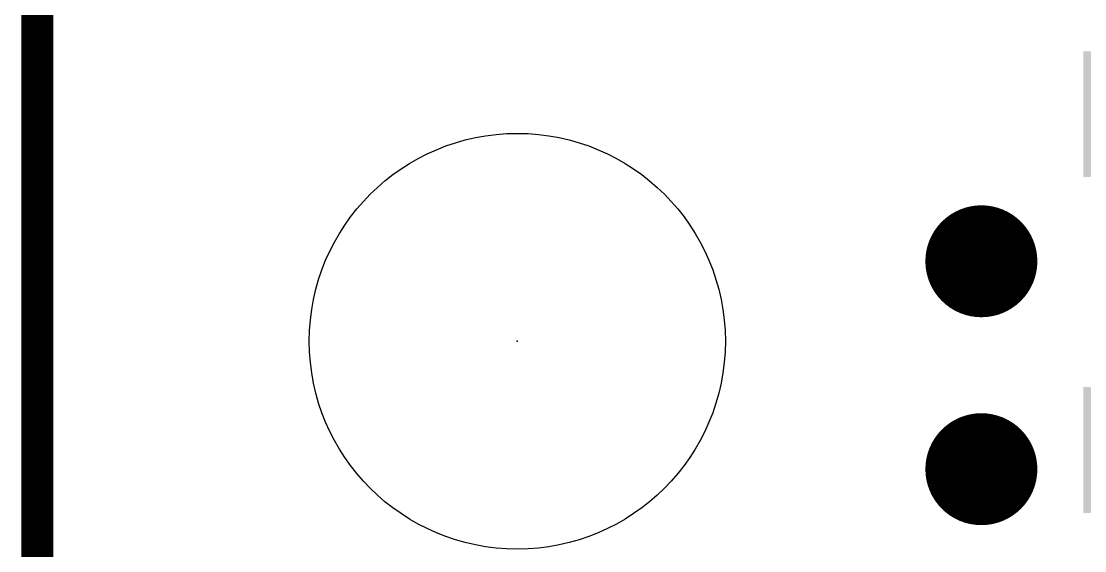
# Model space of a CAD drawing. Extents: x -11.8 to 66.2, y -19.6 to 35.5.
# Drawn here: x -0.13 to 8.31, y 13.58 to 17.78 of the extents above; entities that cross this region are included whole.
import ezdxf

# ---------------------------------------------------------------- set-up
doc = ezdxf.new("R2010")
doc.units = 0
for name, color, linetype in [('1', 12, 'CONTINUOUS'), ('16', 132, 'CONTINUOUS'), ('18', 110, 'CONTINUOUS'), ('20', 53, 'CONTINUOUS'), ('21', 41, 'CONTINUOUS'), ('22', 40, 'CONTINUOUS'), ('23', 53, 'CONTINUOUS')]:
    doc.layers.add(name, color=color, linetype=linetype)

# ---------------------------------------------------------------- blocks, each defined once
blk = doc.blocks.new('RECT')
blk.add_solid([(-0.5, -0.5), (0.5, -0.5), (-0.5, 0.5), (0.5, 0.5)])
blk = doc.blocks.new('ROUNDV')
at = {"const_width": 0.5}
blk.add_lwpolyline([(0, -0.25, 1), (0, 0.25, 1), (0, -0.25)], format="xyb", dxfattribs=at)

msp = doc.modelspace()

# ---------------------------------------------------------------- linework, layer by layer
at = {"layer": '1', "const_width": 0.254}
msp.add_lwpolyline([(0, 0), (0, 30.48)], dxfattribs=at)
at = {"layer": '16', "const_width": 0.254}
msp.add_lwpolyline([(0, 0), (0, 30.48)], dxfattribs=at)
at = {"layer": '20', "const_width": 0.254}
msp.add_lwpolyline([(0, 0), (0, 30.48)], dxfattribs=at)
at = {"layer": '20'}
msp.add_circle((3.81, 15.24), 1.651, dxfattribs=at)
at = {"layer": '21', "const_width": 0.254}
msp.add_lwpolyline([(0, 30.48), (0, 0)], dxfattribs=at)
at = {"layer": '22', "const_width": 0.254}
msp.add_lwpolyline([(0, 30.48), (0, 0)], dxfattribs=at)
at = {"layer": '23'}
msp.add_point((3.81, 15.24), dxfattribs=at)

# ---------------------------------------------------------------- block references
at = {"layer": '1', "xscale": 1.1, "rotation": 180}
msp.add_blockref('RECT', (8.8528, 17.0434), dxfattribs=at)
at = {"layer": '1', "xscale": 1.1}
msp.add_blockref('RECT', (8.8528, 14.3764), dxfattribs=at)
at = {"layer": '18', "xscale": 0.889, "yscale": 0.889}
for p in [(7.493, 15.875), (7.493, 15.875), (7.493, 14.224), (7.493, 14.224)]:
    msp.add_blockref('ROUNDV', p, dxfattribs=at)

doc.saveas('drawing.dxf')
